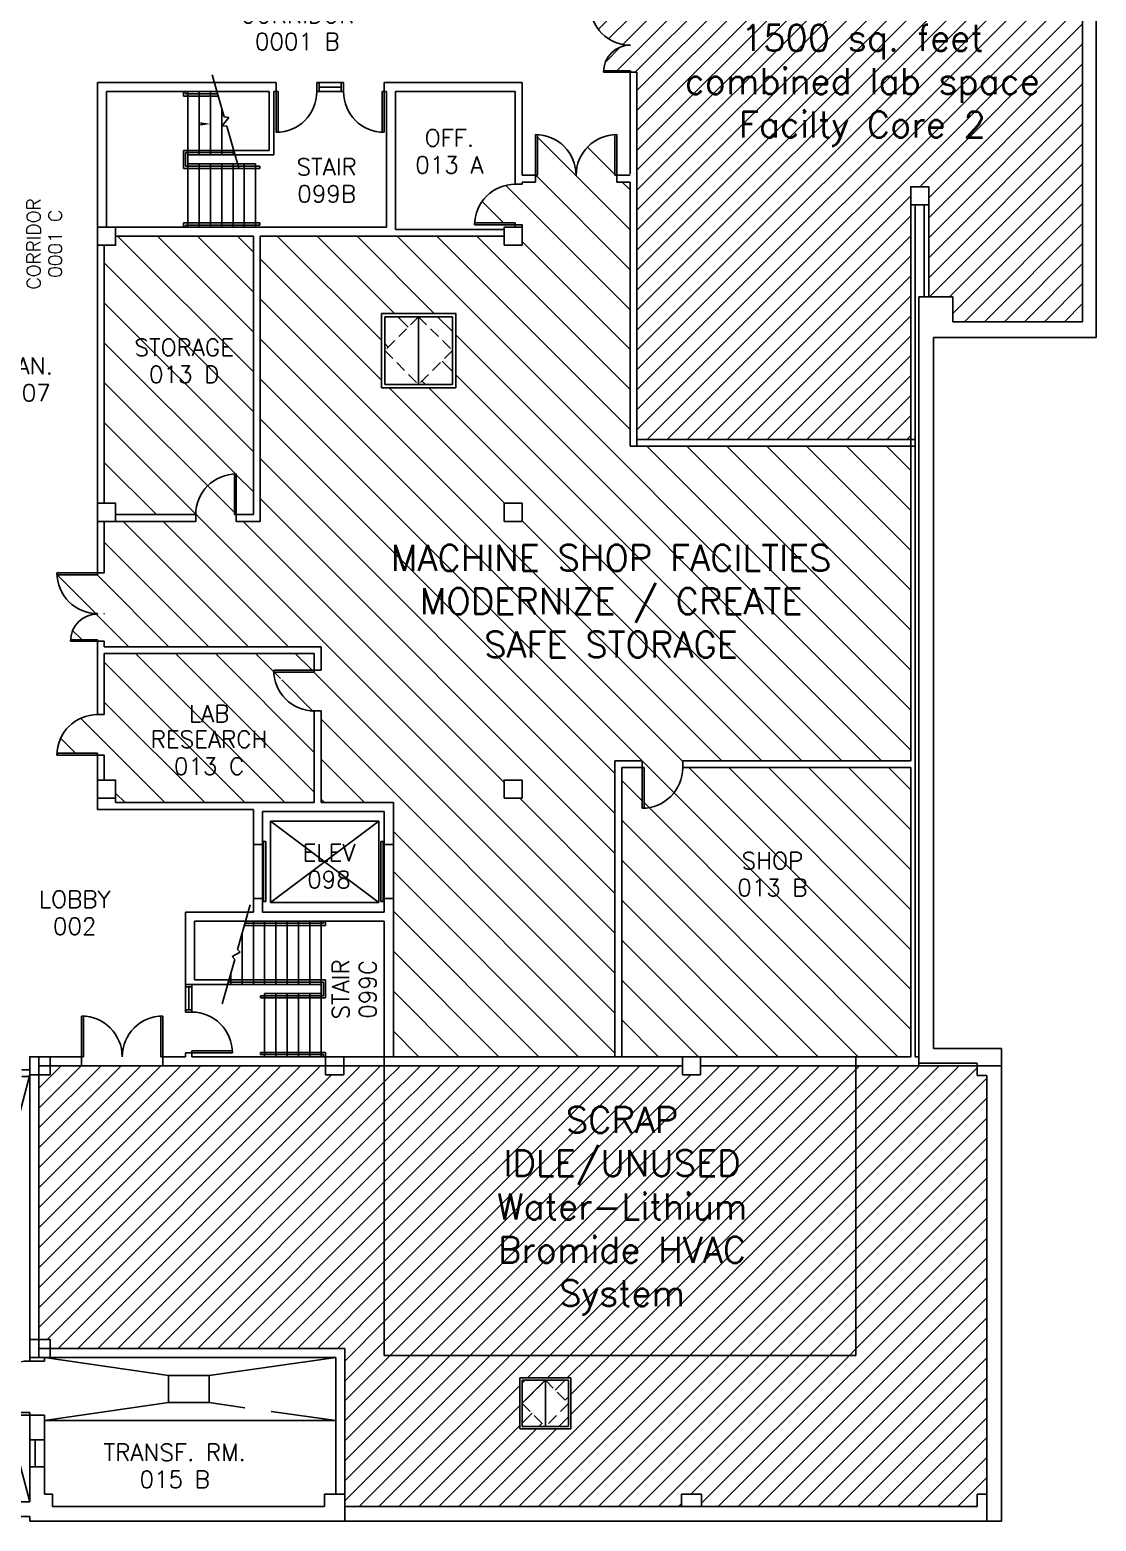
# Model space of a CAD drawing. Extents: x 485 to 2778, y -49 to 2619.
# Drawn here: x 1834 to 2778, y 97 to 1418 of the extents above; entities that cross this region are included whole.
import ezdxf
from ezdxf.enums import TextEntityAlignment as Align

# ---------------------------------------------------------------- set-up
doc = ezdxf.new("R2010")
doc.units = 0
doc.header["$LTSCALE"] = 40
doc.header["$MEASUREMENT"] = 0
doc.linetypes.add('HIDDEN', pattern=[0.375, 0.25, -0.125])
doc.layers.get('0').update_dxf_attribs({"linetype": 'CONTINUOUS'})
for name, color, linetype in [('A-AREA-IDEN', 7, 'CONTINUOUS'), ('A-DOOR', 7, 'CONTINUOUS'), ('A-FLOR-ELTR', 4, 'CONTINUOUS'), ('A-FLOR-STRS', 7, 'CONTINUOUS'), ('A-STRS-RAIL', 7, 'CONTINUOUS'), ('A-WALL', 7, 'CONTINUOUS'), ('S-COLS', 3, 'CONTINUOUS')]:
    doc.layers.add(name, color=color, linetype=linetype)
doc.styles.add('SIMPLEX', font='simplex', dxfattribs={"height": 23})
pattern_1 = [(45, (0, 0), (-8.838834764831843, 8.838834764831844), [])]

# ---------------------------------------------------------------- blocks, each defined once
blk = doc.blocks.new('AD05A', base_point=(203.0349238171896, 424.4921389344673))
for p, q in [((203.0349238171896, 424.4921389344673), (203.0835347921896, 424.4921389344673)), ((203.0349238171896, 424.4921389344673), (203.0349238171896, 423.4921417344673)), ((203.0835347921896, 423.4933239500982), (203.0835347921896, 424.4921389344673))]:
    blk.add_line(p, q)
blk.add_arc((203.0349238171896, 424.4921389344673), 0.9999971999999999, 270, 0)
blk = doc.blocks.new('AD081', base_point=(976.414814702945, 314.2046943881807))
for p, q in [((976.3530995306317, 314.8488170322665), (976.3135114551496, 314.2046943881807)), ((976.3530995306317, 314.8488170322665), (976.4765298752584, 313.5605717440949)), ((975.414814702945, 314.2046943881807), (976.3135114551496, 314.2046943881807)), ((976.4765298752584, 313.5605717440949), (976.5161179507402, 314.2046943881807)), ((976.5161179507402, 314.2046943881807), (977.414814702945, 314.2046943881807))]:
    blk.add_line(p, q)
blk = doc.blocks.new('Q')
at = {"layer": 'A-STRS-RAIL', "style": 'SIMPLEX'}
for tag, p in [('ROOM', (2.012564481194659, 4.024723111430603)), ('NUMBER', (2.012564481194659, -15.09271166786471))]:
    blk.add_attdef(tag, text='', height=12, dxfattribs=at).set_placement(p, align=Align.CENTER)
blk = doc.blocks.new('AD03A', base_point=(6.13328927268084, 5.023556140141098))
for p, q in [((6.133289272680827, 6.02355334014112), (6.133289272680827, 5.023556140141068)), ((6.181900247680801, 5.023556140141068), (6.181900247680801, 6.022371124542701)), ((6.133289272680827, 5.023556140141068), (6.181900247680801, 5.023556140141068))]:
    blk.add_line(p, q)
blk.add_arc((6.133289272680827, 5.023556140141068), 0.9999971999999999, 0, 90)
blk = doc.blocks.new('AD04A', base_point=(489.6641676451069, 570.3103625898807))
for p, q in [((488.6641704451069, 571.3103597898807), (488.6641704451069, 570.3103625898807)), ((488.7127814201069, 570.3103625898807), (488.7127814201069, 571.3091775743114)), ((490.615553870107, 570.3103625898807), (490.615553870107, 571.3091775742498)), ((490.664164845107, 571.3103597898807), (490.664164845107, 570.3103625898807)), ((488.6641704451069, 570.3103625898807), (488.7127814201069, 570.3103625898807)), ((490.664164845107, 570.3103625898807), (490.615553870107, 570.3103625898807))]:
    blk.add_line(p, q)
for centre, start, end in [((488.6641704451069, 570.3103625898807), 0, 90), ((490.664164845107, 570.3103625898807), 90, 180)]:
    blk.add_arc(centre, 0.9999971999999999, start, end)

msp = doc.modelspace()

# ---------------------------------------------------------------- hatches: boundary and pattern name
at = {"layer": 'A-AREA-IDEN'}
h = msp.add_hatch(dxfattribs=at)
h.set_pattern_fill('ANSI31', color=5, scale=100, style=0)
h.set_pattern_definition(pattern_1)
edge = h.paths.add_edge_path()
edge.add_line((2371.641228712688, 1440.088439045451), (2365.975096136239, 1440.088439045451))
edge.add_line((2365.975096136239, 1440.088439045451), (2365.975096136239, 1438.237821113583))
edge.add_line((2365.975096136239, 1438.237821113583), (2330.128301668714, 1438.237821113583))
edge.add_ellipse((2365.975096136239, 1439.987816213582), major_axis=(25.45577284635283, 25.45577284635283), ratio=0.9999999999999523, start_angle=134.9999999999986, end_angle=225.0000000000014, ccw=False)
edge.add_ellipse((2365.97509613624, 1380.250790794225), major_axis=(-16.97051523090158, 16.97051523090159), ratio=0.9999999999999845, start_angle=-45.00000000000045, end_angle=-38.42608982018849)
edge.add_ellipse((2365.97509613624, 1380.250790794225), major_axis=(-16.97051523090158, 16.97051523090159), ratio=0.9999999999999845, start_angle=-38.42608982018849, end_angle=45.00000000000043)
edge.add_line((2342.146247290039, 1381.417454194225), (2365.97509613624, 1381.417454194225))
edge.add_line((2365.97509613624, 1381.417454194225), (2365.97509613624, 1380.088439045451))
edge.add_line((2365.97509613624, 1380.088439045451), (2371.64122871269, 1380.088439045451))
edge.add_line((2371.64122871269, 1380.088439045451), (2371.64122871269, 1054.965737907649))
edge.add_line((2371.64122871269, 1054.965737907649), (2614.14122871269, 1054.965737907649))
edge.add_line((2614.14122871269, 1054.965737907649), (2614.14122871269, 1278.715737907649))
edge.add_line((2614.14122871269, 1278.715737907649), (2630.14122871269, 1278.715737907649))
edge.add_line((2630.14122871269, 1278.715737907649), (2630.14122871269, 1262.715737907649))
edge.add_line((2630.14122871269, 1262.715737907649), (2630.141228712691, 1181.21573790765))
edge.add_line((2630.141228712691, 1181.21573790765), (2651.39122871269, 1181.21573790765))
edge.add_line((2651.39122871269, 1181.21573790765), (2651.39122871269, 1159.21573790765))
edge.add_line((2651.39122871269, 1159.21573790765), (2766.39122871269, 1159.21573790765))
edge.add_line((2766.39122871269, 1159.21573790765), (2766.39122871269, 1556.715737907649))
edge.add_line((2766.39122871269, 1556.715737907649), (2651.39122871269, 1556.715737907649))
edge.add_line((2651.39122871269, 1556.715737907649), (2651.39122871269, 1534.715737907649))
edge.add_line((2651.39122871269, 1534.715737907649), (2614.14122871269, 1534.715737907649))
edge.add_line((2614.14122871269, 1534.715737907649), (2614.14122871269, 1727.465737907649))
edge.add_line((2614.14122871269, 1727.465737907649), (2477.848644850979, 1727.465737907649))
edge.add_ellipse((2441.848745650979, 1727.46573790765), major_axis=(25.45577284635241, 25.45577284635241), ratio=0.9999999999999853, start_angle=225.0000000000004, end_angle=314.9999999999996, ccw=False)
edge.add_line((2441.848745650979, 1691.46583870765), (2441.848745650979, 1727.465737907649))
edge.add_line((2441.848745650979, 1727.465737907649), (2371.64122871269, 1727.465737907649))
edge.add_line((2371.64122871269, 1727.465737907649), (2371.641228712688, 1440.088439045451))
h.paths.add_polyline_path([(2614.14122871269, 1452.715737907649), (2630.14122871269, 1452.715737907649), (2630.14122871269, 1436.715737907649), (2614.14122871269, 1436.715737907649)], flags=16)
h.paths.add_polyline_path([(2390.788831831747, 1427.775476292341), (2751.6697842127, 1427.775476292341), (2751.6697842127, 1308.942142959008), (2390.788831831747, 1308.942142959008)], flags=24)
h = msp.add_hatch(dxfattribs=at)
h.set_pattern_fill('ANSI31', color=256, scale=200, angle=90, style=0)
h.set_pattern_definition([(135, (0, 0), (-17.67766952966369, -17.67766952966369), [])])
edge = h.paths.add_edge_path(flags=17)
edge.add_line((2031.89122871269, 1234.965737907649), (1909.89122871269, 1234.965737907649))
edge.add_line((1909.89122871269, 1234.965737907649), (1909.89122871269, 1226.965737907649))
edge.add_line((1909.89122871269, 1226.965737907649), (1899.89122871269, 1226.965737907649))
edge.add_line((1899.89122871269, 1226.965737907649), (1899.89122871269, 998.4657379076493))
edge.add_line((1899.89122871269, 998.4657379076493), (1909.89122871269, 998.4657379076493))
edge.add_line((1909.89122871269, 998.4657379076493), (1909.89122871269, 988.4657379076492))
edge.add_line((1909.89122871269, 988.4657379076492), (1980.788234841384, 988.4657379076494))
edge.add_ellipse((2016.788134041383, 988.4657379076489), major_axis=(-25.45577284635283, 25.45577284635283), ratio=0.9999999999999523, start_angle=-45.00000000000142, end_angle=45.00000000000142, ccw=False)
edge.add_line((2015.038138941384, 1024.470918282921), (2015.038138941385, 1024.400156910895))
edge.add_line((2016.788134041384, 1024.465637107649), (2016.788134041383, 988.4657379076494))
edge.add_line((2016.788134041383, 988.4657379076494), (2031.89122871269, 988.4657379076496))
edge.add_line((2031.89122871269, 988.4657379076496), (2031.89122871269, 1234.965737907649))
edge = h.paths.add_edge_path()
edge.add_line((2365.64122871269, 1282.965737907649), (2353.76622871269, 1282.965737907649))
edge.add_line((2353.76622871269, 1282.965737907649), (2353.76622871269, 1288.965737907649))
edge.add_line((2353.76622871269, 1288.965737907649), (2352.016132812696, 1288.965737907649))
edge.add_line((2352.016132812696, 1288.965737907649), (2352.016132812696, 1324.900156910896))
edge.add_ellipse((2353.766127912695, 1288.965737907649), major_axis=(25.45577284635373, 25.45577284635372), ratio=0.9999999999999827, start_angle=45.0000000000005, end_angle=134.9999999999995)
edge.add_ellipse((2281.766329512691, 1288.965737907649), major_axis=(-25.45577284635555, 25.45577284635555), ratio=0.9999999999998396, start_angle=225.0000000000046, end_angle=312.2136904000515)
edge.add_line((2283.516324612691, 1324.923077347049), (2283.51632461269, 1288.965737907649))
edge.add_line((2283.51632461269, 1288.965737907649), (2281.76622871269, 1288.965737907649))
edge.add_line((2281.76622871269, 1288.965737907649), (2281.76622871269, 1282.965737907649))
edge.add_line((2281.76622871269, 1282.965737907649), (2269.89122871269, 1282.965737907649))
edge.add_line((2269.89122871269, 1282.965737907649), (2269.89122871269, 1280.948045593317))
edge.add_line((2269.89122871269, 1280.948045593317), (2263.893922649417, 1280.948045593317))
edge.add_ellipse((2263.891228712691, 1244.948045593316), major_axis=(25.45577284635241, 25.4557728463524), ratio=0.9999999999999856, start_angle=45.0000000000004, end_angle=134.9999999999996, ccw=False)
edge.add_line((2227.956809709445, 1246.698040693316), (2263.891228712691, 1246.698040693316))
edge.add_line((2263.891228712691, 1246.698040693316), (2263.89122871269, 1244.948045593317))
edge.add_line((2263.89122871269, 1244.948045593317), (2269.89122871269, 1244.948045593317))
edge.add_line((2269.89122871269, 1244.948045593317), (2269.89122871269, 1240.965737907649))
edge.add_line((2269.89122871269, 1240.965737907649), (2269.89122871269, 1226.965737907649))
edge.add_line((2269.89122871269, 1226.965737907649), (2253.89122871269, 1226.965737907649))
edge.add_line((2253.89122871269, 1226.965737907649), (2253.89122871269, 1234.965737907649))
edge.add_line((2253.89122871269, 1234.965737907649), (2037.89122871269, 1234.965737907649))
edge.add_line((2037.89122871269, 1234.965737907649), (2037.89122871269, 982.4657379076494))
edge.add_line((2037.89122871269, 982.4657379076494), (2016.788134041385, 982.4657379076496))
edge.add_line((2016.788134041385, 982.4657379076496), (2016.788134041384, 988.4657379076489))
edge.add_line((2016.788134041384, 988.4657379076489), (2015.038138941384, 988.4657379076488))
edge.add_line((2015.038138941384, 988.4657379076488), (2015.038138941384, 1024.400156910894))
edge.add_ellipse((2016.788134041383, 988.4657379076489), major_axis=(-25.45577284635283, 25.45577284635283), ratio=0.9999999999999523, start_angle=-45.00000000000142, end_angle=45.00000000000142, ccw=False)
edge.add_line((1980.788134041384, 988.4630439709637), (1980.788134041385, 982.4657379076493))
edge.add_line((1980.788134041385, 982.4657379076493), (1909.89122871269, 982.4657379076493))
edge.add_line((1909.89122871269, 982.4657379076493), (1899.89122871269, 982.4657379076493))
edge.add_line((1899.89122871269, 982.4657379076493), (1899.89122871269, 936.7897735798666))
edge.add_line((1899.89122871269, 936.7897735798666), (1893.89122871269, 936.7897735798667))
edge.add_line((1893.89122871269, 936.7897735798667), (1893.891228712689, 935.0397784798669))
edge.add_line((1893.891228712689, 935.0397784798669), (1857.956809709444, 935.0397784798671))
edge.add_ellipse((1893.89122871269, 936.789773579866), major_axis=(25.45577284635283, 25.45577284635283), ratio=0.9999999999999523, start_angle=134.9999999999986, end_angle=225.0000000000014)
edge.add_line((1893.891228712691, 900.789874379866), (1893.89122871269, 900.4355629293175))
edge.add_ellipse((1893.891228712691, 876.4356301293176), major_axis=(-16.97051523090142, 16.97051523090142), ratio=0.9999999999999997, start_angle=-45.00000000000001, end_angle=45)
edge.add_line((1869.956814323885, 877.6022935293169), (1893.89122871269, 877.602293529317))
edge.add_line((1893.89122871269, 877.602293529317), (1893.89122871269, 876.4356301293179))
edge.add_line((1893.89122871269, 876.4356301293179), (1899.89122871269, 876.4356301293179))
edge.add_line((1899.89122871269, 876.4356301293179), (1899.89122871269, 871.4657379076494))
edge.add_line((1899.89122871269, 871.4657379076494), (2091.89122871269, 871.4657379076497))
edge.add_line((2091.89122871269, 871.4657379076497), (2091.89122871269, 850.6846129748592))
edge.add_line((2091.89122871269, 850.6846129748592), (2085.89122871269, 850.6846129748592))
edge.add_line((2085.89122871269, 850.6846129748592), (2085.89122871269, 848.9346178748593))
edge.add_line((2085.89122871269, 848.9346178748593), (2049.956809709444, 848.9346178748592))
edge.add_ellipse((2085.89122871269, 850.6846129748583), major_axis=(25.45577284635283, 25.45577284635283), ratio=0.9999999999999523, start_angle=134.9999999999986, end_angle=225.0000000000014, ccw=False)
edge.add_line((2085.893922649379, 814.6846129748592), (2091.89122871269, 814.6846129748592))
edge.add_line((2091.89122871269, 814.6846129748592), (2091.891228712691, 733.4657379076494))
edge.add_line((2091.891228712691, 733.4657379076494), (2155.89122871269, 733.4657379076492))
edge.add_line((2155.89122871269, 733.4657379076492), (2155.891228712691, 508.4657379076493))
edge.add_line((2155.891228712691, 508.4657379076493), (2352.14122871269, 508.4657379076492))
edge.add_line((2352.14122871269, 508.4657379076492), (2352.14122871269, 770.4657379076493))
edge.add_line((2352.14122871269, 770.4657379076493), (2376.14122871269, 770.4657379076493))
edge.add_line((2376.14122871269, 770.4657379076493), (2376.14122871269, 764.4657379076506))
edge.add_line((2376.14122871269, 764.4657379076506), (2377.891223812689, 764.4657379076505))
edge.add_line((2377.891223812689, 764.4657379076505), (2377.891223812689, 728.5313189044051))
edge.add_ellipse((2376.14122871269, 764.4657379076506), major_axis=(25.45577284635241, 25.45577284635241), ratio=0.9999999999999853, start_angle=225.0000000000004, end_angle=314.9999999999996)
edge.add_line((2412.141228712691, 764.4684318443806), (2412.14122871269, 770.4657379076493))
edge.add_line((2412.14122871269, 770.4657379076493), (2614.14122871269, 770.4657379076494))
edge.add_line((2614.14122871269, 770.4657379076494), (2614.14122871269, 1048.965737907649))
edge.add_line((2614.14122871269, 1048.965737907649), (2365.64122871269, 1048.965737907649))
edge.add_line((2365.64122871269, 1048.965737907649), (2365.64122871269, 1282.965737907649))
h.paths.add_polyline_path([(2145.280338038828, 1100.660555633226), (2145.280338038827, 1166.642659025984), (2211.262441431587, 1166.642659025984), (2211.262441431587, 1100.660555633225)], flags=16)
h.paths.add_polyline_path([(2148.212875967395, 1103.593093561792), (2148.212875967395, 1163.710121097417), (2208.32990350302, 1163.710121097417), (2208.32990350302, 1103.593093561792)], flags=0)
h.paths.add_polyline_path([(2148.212875967395, 1133.651607329604), (2178.271389735208, 1163.710121097417), (2208.32990350302, 1133.651607329604), (2178.271389735208, 1103.593093561793)], flags=0)
h.paths.add_polyline_path([(2253.89122871269, 998.4657379076493), (2269.89122871269, 998.4657379076493), (2269.89122871269, 982.4657379076493), (2253.89122871269, 982.4657379076493)], flags=16)
h.paths.add_polyline_path([(2253.89122871269, 753.4657379076493), (2269.89122871269, 753.4657379076493), (2269.89122871269, 737.4657379076493), (2253.89122871269, 737.4657379076493)], flags=16)
edge = h.paths.add_edge_path(flags=16)
edge.add_ellipse((2085.89122871269, 850.6846129748583), major_axis=(25.45577284635283, 25.45577284635283), ratio=0.9999999999999523, start_angle=134.9999999999986, end_angle=225.0000000000014, ccw=False)
edge.add_line((2049.886048337417, 848.9346178748592), (2049.956809709444, 848.9346178748593))
edge.add_line((2049.891329512689, 850.6846129748583), (2085.89122871269, 850.6846129748583))
edge.add_line((2085.89122871269, 850.6846129748583), (2085.89122871269, 865.4657379076498))
edge.add_line((2085.89122871269, 865.4657379076498), (1899.891228712691, 865.4657379076493))
edge.add_line((1899.891228712691, 865.4657379076493), (1899.891228712691, 811.4657379076494))
edge.add_line((1899.891228712691, 811.4657379076494), (1893.893922649418, 811.4657379076493))
edge.add_ellipse((1893.891228712692, 775.4657379076489), major_axis=(25.45577284635221, 25.45577284635221), ratio=0.999999999999997, start_angle=45.00000000000051, end_angle=135.0000000000003, ccw=False)
edge.add_line((1857.956809709446, 777.2157330076478), (1893.891228712692, 777.2157330076479))
edge.add_line((1893.891228712692, 777.2157330076479), (1893.891228712692, 775.4657379076493))
edge.add_line((1893.891228712692, 775.4657379076493), (1899.891228712691, 775.4657379076494))
edge.add_line((1899.891228712691, 775.4657379076494), (1899.891228712691, 753.4657379076493))
edge.add_line((1899.891228712691, 753.4657379076493), (1909.89122871269, 753.4657379076493))
edge.add_line((1909.89122871269, 753.4657379076493), (1909.89122871269, 737.4657379076493))
edge.add_line((1909.89122871269, 737.4657379076493), (1909.89122871269, 733.4657379076493))
edge.add_line((1909.89122871269, 733.4657379076493), (2085.891228712691, 733.4657379076493))
edge.add_line((2085.891228712691, 733.4657379076493), (2085.89122871269, 814.6847137748582))
edge = h.paths.add_edge_path(flags=17)
edge.add_line((2614.14122871269, 764.4657379076493), (2412.14112791269, 764.4657379076494))
edge.add_ellipse((2376.14122871269, 764.4657379076506), major_axis=(25.45577284635241, 25.45577284635241), ratio=0.9999999999999853, start_angle=225.0000000000004, end_angle=314.9999999999996, ccw=False)
edge.add_line((2377.891223812689, 728.4605575323783), (2377.891223812689, 728.5313189044051))
edge.add_line((2376.14122871269, 728.4658387076504), (2376.14122871269, 764.4657379076494))
edge.add_line((2376.14122871269, 764.4657379076494), (2358.14122871269, 764.4657379076496))
edge.add_line((2358.14122871269, 764.4657379076496), (2358.14122871269, 508.4657379076493))
edge.add_line((2358.14122871269, 508.4657379076493), (2565.448029442725, 508.4657379076493))
edge.add_line((2565.448029442725, 508.4657379076493), (2614.14122871269, 508.4657379076494))
edge.add_line((2614.14122871269, 508.4657379076494), (2614.14122871269, 764.4657379076493))
h.paths.add_polyline_path([(1935.09317504022, 1101.395302704855), (2006.164603611648, 1101.395302704855), (2006.164603611648, 1123.895302704855), (1935.09317504022, 1123.895302704855)], flags=24)
h.paths.add_polyline_path([(1917.950317897363, 1125.292096178974), (2023.307460754505, 1125.292096178974), (2023.307460754505, 1147.792096178974), (1917.950317897363, 1147.792096178974)], flags=24)
h.paths.add_polyline_path([(2120.579412681129, 969.5384766843372), (2576.746079347796, 969.5384766843372), (2576.746079347796, 853.9908576367181), (2120.579412681129, 853.9908576367181)], flags=24)
h.paths.add_polyline_path([(1956.785530170128, 754.3911204156727), (2028.571244455843, 754.3911204156727), (2028.571244455843, 776.8911204156727), (1956.785530170128, 776.8911204156727)], flags=8)
h.paths.add_polyline_path([(1932.856958741557, 778.2879138897919), (2052.499815884414, 778.2879138897919), (2052.499815884414, 800.7879138897919), (1932.856958741557, 800.7879138897919)], flags=8)
h.paths.add_polyline_path([(1969.999815884414, 801.0713457837999), (2015.356958741557, 801.0713457837999), (2015.356958741557, 823.5713457837999), (1969.999815884414, 823.5713457837999)], flags=8)
h.paths.add_polyline_path([(2456.111837815084, 646.9000333493126), (2527.183266386512, 646.9000333493126), (2527.183266386512, 669.4000333493126), (2456.111837815084, 669.4000333493126)], flags=24)
h.paths.add_polyline_path([(2460.040409243655, 670.7968268234317), (2523.254694957941, 670.7968268234317), (2523.254694957941, 693.2968268234317), (2460.040409243655, 693.2968268234317)], flags=24)
h = msp.add_hatch(dxfattribs=at)
h.set_pattern_fill('ANSI31', color=1, scale=100, style=0)
h.set_pattern_definition(pattern_1)
h.paths.add_polyline_path([(1851.89122871269, 500.4657379076493), (1851.89122871269, 492.4657379076493), (1841.89122871269, 492.4657379076493), (1841.89122871269, 258.2157379076493), (1851.89122871269, 258.2157379076493), (1851.89122871269, 250.2157379076493), (2112.830983336386, 250.2157379076491), (2112.830983336384, 110.2157379076491), (2410.951474088995, 110.215737907649), (2410.951474088995, 121.2157379076493), (2428.951474088995, 121.2157379076493), (2428.951474088995, 110.215737907649), (2672.951474088995, 110.2157379076489), (2672.951474088995, 121.2157379076493), (2681.39122871269, 121.2157379076493), (2681.39122871269, 491.7157379076498), (2672.951474088995, 491.7157379076499), (2672.951474088995, 500.4657379076494), (2565.448029442725, 500.4657379076494), (2565.448029442724, 243.9838223102624), (2147.891228712691, 243.9838223102625), (2147.891228712691, 500.4657379076493), (2111.89122871269, 500.4657379076493), (2111.89122871269, 492.4657379076493), (2095.89122871269, 492.4657379076493), (2095.89122871269, 500.4657379076493)])
h.paths.add_polyline_path([(2268, 224), (2313, 224), (2313, 179), (2268, 179)], flags=16)
h.paths.add_polyline_path([(2270, 222), (2311, 222), (2311, 181), (2270, 181)], flags=0)
h.paths.add_polyline_path([(2270, 201.5), (2290.5, 221.9999999999999), (2311, 201.5), (2290.5, 180.9999999999999)], flags=0)
h = msp.add_hatch(dxfattribs=at)
h.set_pattern_fill('ANSI31', color=1, scale=100, style=0)
h.set_pattern_definition(pattern_1)
h.paths.add_polyline_path([(2147.891228712691, 243.9838223102624), (2565.448029442725, 243.9838223102624), (2565.448029442725, 500.4657379076494), (2427.89122871269, 500.4657379076492), (2427.89122871269, 492.4657379076493), (2411.89122871269, 492.4657379076493), (2411.89122871269, 500.4657379076493), (2147.891228712691, 500.4657379076493)])
h.paths.add_polyline_path([(2228.9097960907, 471.9513620510725), (2487.93360561451, 471.9513620510725), (2487.93360561451, 272.0704096701201), (2228.9097960907, 272.0704096701201)], flags=24)

# ---------------------------------------------------------------- linework, layer by layer
msp.add_lwpolyline([(2147.891228712691, 508.4657379076493), (2565.448029442725, 508.4657379076493), (2565.448029442725, 243.9838223102624), (2147.891228712691, 243.9838223102624)], close=True, dxfattribs=at)
at = {"layer": 'A-DOOR', "color": 7}
for p, q in [((2088.086431056583, 1370.965737907649), (2111.737410730635, 1370.965737907649)), ((2088.086431056583, 1362.965737907649), (2111.737410730635, 1362.965737907649))]:
    msp.add_line(p, q, dxfattribs=at)
at = {"layer": 'A-DOOR'}
for p, q in [((2088.086431056583, 1362.965737907649), (2088.086431056583, 1370.965737907649)), ((2090.086431056583, 1362.965737907649), (2090.086431056583, 1370.965737907649)), ((2109.737410730635, 1366.965737907649), (2090.086431056583, 1366.965737907649)), ((2109.737410730635, 1362.965737907649), (2109.737410730635, 1370.965737907649)), ((2111.737410730635, 1362.965737907649), (2111.737410730635, 1370.965737907649)), ((2145.280338038828, 1100.660555633225), (2145.280338038828, 1166.642659025984)), ((2145.280338038828, 1166.642659025984), (2211.262441431587, 1166.642659025984)), ((2148.212875967395, 1103.593093561792), (2148.212875967395, 1163.710121097417)), ((2148.212875967395, 1163.710121097417), (2208.32990350302, 1163.710121097417)), ((2178.271389735208, 1103.593093561792), (2178.271389735208, 1163.710121097417)), ((2208.32990350302, 1163.710121097417), (2208.32990350302, 1103.593093561792)), ((2211.262441431587, 1166.642659025984), (2211.262441431587, 1100.660555633225)), ((2211.262441431587, 1100.660555633225), (2145.280338038828, 1100.660555633225)), ((2208.32990350302, 1103.593093561792), (2148.212875967395, 1103.593093561792)), ((2041, 646), (2041, 699)), ((2041, 699), (2043, 699)), ((2043, 699), (2043, 646)), ((2144.782457425381, 699), (2144.782457425381, 646)), ((2146.782457425381, 699), (2144.782457425381, 699)), ((2146.782457425381, 646), (2146.782457425381, 699)), ((2043, 646), (2041, 646)), ((2144.782457425381, 646), (2146.782457425381, 646)), ((1971.891228712691, 572.4657379076493), (1971.891228712691, 547.9616714277471)), ((1971.891228712691, 570.4657379076492), (1977.299395715071, 570.4657379076492)), ((1974.595312213881, 549.961671427747), (1974.595312213881, 570.4657379076492)), ((1977.299395715071, 572.4657379076492), (1977.299395715071, 547.961671427747)), ((1977.299395715071, 549.961671427747), (1971.89122871269, 549.961671427747)), ((1977.299395715071, 547.961671427747), (1971.89122871269, 547.961671427747)), ((2268, 179), (2268, 224)), ((2268, 224), (2313, 224)), ((2270, 181), (2270, 222)), ((2270, 222), (2311, 222)), ((2290.5, 181), (2290.5, 222)), ((2311, 222), (2311, 181)), ((2313, 224), (2313, 179)), ((2313, 179), (2268, 179)), ((2311, 181), (2270, 181))]:
    msp.add_line(p, q, dxfattribs=at)
at = {"layer": 'A-DOOR', "linetype": 'HIDDEN'}
for p, q in [((2178.271389735208, 1163.710121097417), (2148.212875967395, 1133.651607329604)), ((2178.271389735208, 1163.710121097417), (2208.32990350302, 1133.651607329604)), ((2148.212875967395, 1133.651607329604), (2178.271389735208, 1103.593093561792)), ((2208.32990350302, 1133.651607329604), (2178.271389735208, 1103.593093561792)), ((2290.5, 222), (2270, 201.5)), ((2290.5, 222), (2311, 201.5)), ((2270, 201.5), (2290.5, 181)), ((2311, 201.5), (2290.5, 181))]:
    msp.add_line(p, q, dxfattribs=at)
at = {"layer": 'A-FLOR-ELTR'}
for p, q in [((2047, 645), (2047, 717)), ((2143, 645), (2047, 717)), ((2143, 717), (2047, 645)), ((2047, 717), (2143, 717)), ((2143, 717), (2143, 645)), ((2143, 645), (2047, 645))]:
    msp.add_line(p, q, dxfattribs=at)
at = {"layer": 'A-FLOR-STRS'}
for p, q in [((1973.89122871269, 1362.965737907649), (1973.89122871269, 1242.965737907649)), ((1983.89122871269, 1362.965737907649), (1983.89122871269, 1306.965737907648)), ((1993.89122871269, 1362.965737907649), (1993.89122871269, 1306.965737907648)), ((2003.89122871269, 1347.918441089776), (2003.89122871269, 1306.965737907648)), ((2015.654532465706, 1306.965737907649), (1973.89122871269, 1306.965737907649)), ((1983.89122871269, 1298.965737907649), (1983.89122871269, 1242.965737907649)), ((1993.89122871269, 1298.965737907649), (1993.89122871269, 1242.965737907649)), ((2003.89122871269, 1298.965737907649), (2003.89122871269, 1242.965737907649)), ((2013.89122871269, 1298.965737907649), (2013.89122871269, 1242.965737907649)), ((2023.89122871269, 1298.965737907649), (2023.89122871269, 1242.965737907649)), ((2033.89122871269, 1298.965737907649), (2033.89122871269, 1242.965737907649)), ((2031.891228712691, 628.4657379076492), (2031.891228712691, 572.465737907649)), ((2041.891228712691, 628.4657379076492), (2041.891228712691, 572.465737907649)), ((2051.891228712691, 628.4657379076492), (2051.891228712691, 572.465737907649)), ((2061.891228712691, 628.4657379076492), (2061.891228712691, 572.465737907649)), ((2071.891228712691, 628.4657379076492), (2071.891228712691, 572.465737907649)), ((2081.891228712691, 628.4657379076492), (2081.891228712691, 572.465737907649)), ((2091.891228712691, 628.4657379076492), (2091.891228712691, 508.4657379076493)), ((2093.891228712691, 628.4657379076492), (2093.891228712691, 626.5964915980297)), ((2095.891228712691, 628.4657379076492), (2095.891228712691, 624.5964915980296)), ((2021.891228712691, 617.2447239882789), (2021.891228712691, 572.465737907649)), ((2011.891228712691, 582.4307771226917), (2011.891228712691, 572.465737907649)), ((2009.028858854566, 576.4657379076491), (2095.891228712691, 576.465737907649)), ((2009.028858854566, 574.4657379076491), (2093.891228712691, 574.465737907649)), ((2009.028858854566, 572.4657379076491), (2091.891228712691, 572.4657379076491)), ((2093.891228712691, 574.465737907649), (2093.891228712691, 562.4657379076494)), ((2095.891228712691, 576.465737907649), (2095.891228712691, 560.4657379076493)), ((2038.253799670391, 562.4657379076494), (2038.253799670391, 560.4657379076493)), ((2041.891228712691, 564.4657379076494), (2041.891228712691, 508.4657379076493)), ((2051.891228712691, 564.4657379076494), (2051.891228712691, 508.4657379076493)), ((2061.891228712691, 564.4657379076494), (2061.891228712691, 508.4657379076493)), ((2071.891228712691, 564.4657379076494), (2071.891228712691, 508.4657379076493)), ((2081.891228712691, 564.4657379076494), (2081.891228712691, 508.4657379076493)), ((2038.253799670391, 512.3349842172688), (2095.891228712691, 512.3349842172687)), ((2038.253799670391, 512.3349842172687), (2038.253799670391, 510.3349842172688)), ((2038.253799670391, 510.3349842172688), (2093.891228712691, 510.3349842172687)), ((2093.891228712691, 510.3349842172687), (2093.891228712691, 508.4657379076493)), ((2095.891228712691, 512.3349842172687), (2095.891228712691, 508.4657379076493))]:
    msp.add_line(p, q, dxfattribs=at)
at = {"layer": 'A-FLOR-STRS', "color": 7}
for p, q in [((2033.89122871269, 1298.965737907649), (1973.89122871269, 1298.965737907649)), ((2024.002959289559, 624.5964915980296), (2095.891228712691, 624.5964915980297)), ((2024.577441696774, 626.5964915980296), (2093.891228712691, 626.5964915980297)), ((2038.253799670391, 562.4657379076494), (2093.891228712691, 562.4657379076494)), ((2038.253799670391, 560.4657379076493), (2095.891228712691, 560.4657379076494)), ((2041.891228712691, 564.4657379076494), (2091.891228712691, 564.4657379076494))]:
    msp.add_line(p, q, dxfattribs=at)
at = {"layer": 'A-FLOR-STRS'}
msp.add_solid([(1984.831898919612, 1335.90526321223), (1984.831898919612, 1332.90526321223), (1993.831898919612, 1334.40526321223)], dxfattribs=at)
at = {"layer": 'A-STRS-RAIL'}
for p, q in [((1969.89122871269, 1362.965737907649), (1969.89122871269, 1359.096491598029)), ((1971.89122871269, 1362.965737907649), (1971.89122871269, 1361.096491598029)), ((2000.105949623498, 1361.096491598029), (1971.89122871269, 1361.096491598029)), ((2000.680432030713, 1359.096491598029), (1969.89122871269, 1359.096491598029)), ((2014.505567651276, 1310.965737907649), (1969.89122871269, 1310.965737907648)), ((1969.89122871269, 1310.965737907648), (1969.89122871269, 1294.965737907649)), ((2015.080050058491, 1308.965737907649), (1971.89122871269, 1308.965737907648)), ((1971.89122871269, 1308.965737907648), (1971.89122871269, 1296.965737907649)), ((2013.89122871269, 1313.104494224189), (2013.89122871269, 1306.965737907648)), ((2037.52865775499, 1294.965737907649), (1969.89122871269, 1294.965737907649)), ((2037.52865775499, 1296.965737907649), (1971.89122871269, 1296.965737907649)), ((2037.52865775499, 1296.965737907649), (2037.52865775499, 1294.965737907649)), ((2037.52865775499, 1246.834984217268), (1969.89122871269, 1246.834984217268)), ((1969.89122871269, 1246.834984217268), (1969.89122871269, 1242.965737907649)), ((2037.52865775499, 1244.834984217268), (1971.89122871269, 1244.834984217268)), ((1971.89122871269, 1244.834984217268), (1971.89122871269, 1242.965737907649)), ((2037.52865775499, 1246.834984217268), (2037.52865775499, 1244.834984217268))]:
    msp.add_line(p, q, dxfattribs=at)
at = {"layer": 'A-WALL'}
for p, q in [((2778.39122871269, 1145.215737907649), (2778.39122871269, 1570.71573790765)), ((2766.39122871269, 1159.21573790765), (2766.39122871269, 1556.715737907649)), ((2365.64122871269, 1290.111216545576), (2365.64122871269, 1380.088439045451)), ((2365.64122871269, 1380.088439045451), (2371.64122871269, 1380.088439045451)), ((2371.64122871269, 1048.965737907649), (2371.64122871269, 1380.088439045451)), ((1893.89122871269, 1370.965737907649), (2052.086431056583, 1370.965737907649)), ((1893.89122871269, 1370.965737907649), (1893.89122871269, 936.7897735798667)), ((1901.89122871269, 1362.965737907649), (2045.89122871269, 1362.965737907649)), ((1901.89122871269, 1362.965737907649), (1901.89122871269, 1242.965737907649)), ((2045.89122871269, 1362.965737907649), (2045.89122871269, 1310.965737907648)), ((2049.89122871269, 1362.965737907649), (2049.89122871269, 1306.965737907649)), ((2049.891228712691, 1362.965737907649), (2052.086431056583, 1362.965737907649)), ((2052.086431056583, 1362.965737907649), (2052.086431056583, 1370.965737907649)), ((2147.737410730635, 1370.965737907649), (2269.89122871269, 1370.965737907649)), ((2147.737410730635, 1362.965737907649), (2147.737410730635, 1370.965737907649)), ((2147.737410730635, 1362.965737907649), (2149.89122871269, 1362.965737907649)), ((2149.89122871269, 1362.965737907649), (2149.89122871269, 1242.965737907649)), ((2157.89122871269, 1362.965737907649), (2263.89122871269, 1362.965737907649)), ((2157.89122871269, 1362.965737907649), (2157.89122871269, 1240.965737907649)), ((2263.89122871269, 1280.948045593317), (2263.89122871269, 1362.965737907649)), ((2269.89122871269, 1288.965737907649), (2269.89122871269, 1370.965737907649)), ((2014.505567651276, 1310.965737907649), (2045.89122871269, 1310.965737907648)), ((2015.654532465706, 1306.965737907649), (2049.89122871269, 1306.965737907648)), ((2263.89122871269, 1280.948045593317), (2269.89122871269, 1280.948045593317)), ((2269.89122871269, 1288.965737907649), (2281.76622871269, 1288.965737907649)), ((2269.89122871269, 1282.965737907649), (2281.76622871269, 1282.965737907649)), ((2269.89122871269, 1280.948045593317), (2269.89122871269, 1282.965737907649)), ((2281.76622871269, 1288.965737907649), (2281.76622871269, 1282.965737907649)), ((2353.76622871269, 1288.965737907649), (2365.64122871269, 1288.965737907649)), ((2353.76622871269, 1288.965737907649), (2353.76622871269, 1282.965737907649)), ((2353.76622871269, 1282.965737907649), (2365.64122871269, 1282.965737907649)), ((2365.64122871269, 1048.965737907649), (2365.64122871269, 1282.965737907649)), ((2371.64122871269, 1240.965737907649), (2371.64122871269, 1290.111216545576)), ((2614.14122871269, 1054.965737907649), (2614.14122871269, 1278.715737907649)), ((2614.14122871269, 770.4657379076494), (2614.14122871269, 1262.715737907649)), ((2618.14122871269, 508.4657379076493), (2618.14122871269, 1262.715737907649)), ((2626.14122871269, 1263.215737907649), (2626.14122871269, 1181.215737907649)), ((2630.14122871269, 1263.215737907649), (2630.14122871269, 1181.215737907649)), ((1893.89122871269, 1242.965737907649), (2149.89122871269, 1242.965737907649)), ((2263.89122871269, 1242.965737907649), (2263.89122871269, 1244.948045593317)), ((2263.89122871269, 1244.948045593317), (2269.89122871269, 1244.948045593317)), ((2269.89122871269, 1240.965737907649), (2269.89122871269, 1244.948045593317)), ((1909.89122871269, 1234.965737907649), (2031.89122871269, 1234.965737907649)), ((2031.89122871269, 1234.965737907649), (2031.89122871269, 988.4657379076496)), ((2037.89122871269, 1234.965737907649), (2037.89122871269, 982.4657379076496)), ((2037.89122871269, 1234.965737907649), (2253.89122871269, 1234.965737907649)), ((2157.89122871269, 1240.965737907649), (2253.89122871269, 1240.965737907649)), ((1899.89122871269, 1226.965737907649), (1899.89122871269, 998.4657379076493)), ((2621.39122871269, 1181.215737907649), (2651.39122871269, 1181.21573790765)), ((2621.39122871269, 1181.215737907649), (2621.39122871269, 500.4657379076493)), ((2651.39122871269, 1181.21573790765), (2651.39122871269, 1159.21573790765)), ((2651.39122871269, 1159.21573790765), (2766.39122871269, 1159.21573790765)), ((2634.39122871269, 1145.215737907649), (2778.39122871269, 1145.215737907649)), ((2634.39122871269, 1145.21573790765), (2634.39122871269, 515.71573790765)), ((2365.64122871269, 1048.965737907649), (2618.14122871269, 1048.965737907649)), ((2371.64122871269, 1054.965737907649), (2618.14122871269, 1054.965737907649)), ((1899.89122871269, 982.4657379076493), (1899.89122871269, 936.7897735798667)), ((1909.89122871269, 988.4657379076493), (1980.788134041384, 988.4657379076494)), ((1909.89122871269, 982.4657379076493), (1980.788134041385, 982.4657379076494)), ((1980.788134041384, 988.4657379076494), (1980.788134041385, 982.4657379076496)), ((2016.788134041384, 988.4657379076494), (2031.891228712691, 988.4657379076494)), ((2016.788134041384, 988.4657379076494), (2016.788134041385, 982.4657379076496)), ((2016.788134041385, 982.4657379076496), (2037.89122871269, 982.4657379076496)), ((1893.89122871269, 936.7897735798667), (1899.89122871269, 936.7897735798667)), ((1893.89122871269, 900.7897735798667), (1893.89122871269, 900.4356301293179)), ((1899.89122871269, 900.7897735798667), (1899.89122871269, 900.4356301293179)), ((1893.89122871269, 876.4356301293179), (1893.89122871269, 874.990448438227)), ((1893.89122871269, 876.4356301293179), (1899.89122871269, 876.4356301293179)), ((1893.89122871269, 874.9743210700608), (1893.891228712691, 811.4657379076493)), ((1899.89122871269, 876.4356301293179), (1899.89122871269, 871.4657379076493)), ((1899.89122871269, 871.4657379076493), (2091.89122871269, 871.4657379076497)), ((1899.891228712691, 865.4657379076493), (2085.89122871269, 865.4657379076497)), ((1899.89122871269, 865.4657379076493), (1899.891228712691, 811.4657379076493)), ((2085.89122871269, 865.4657379076498), (2085.89122871269, 850.6846129748592)), ((2091.89122871269, 871.4657379076497), (2091.89122871269, 850.6846129748592)), ((2085.89122871269, 850.6846129748592), (2091.891228712691, 850.6846129748592)), ((1893.89122871269, 811.4657379076493), (1899.891228712691, 811.4657379076493)), ((2085.89122871269, 814.6846129748592), (2085.891228712691, 733.4657379076493)), ((2085.89122871269, 814.6846129748592), (2091.891228712691, 814.6846129748592)), ((2091.89122871269, 814.6846129748592), (2091.891228712691, 733.4657379076493)), ((1893.891228712691, 775.4657379076493), (1899.891228712691, 775.4657379076493)), ((1893.891228712691, 775.4657379076493), (1893.891228712691, 727.4657379076493)), ((1899.891228712691, 775.4657379076493), (1899.891228712691, 753.4657379076493)), ((2352.14122871269, 508.4657379076494), (2352.14122871269, 770.4657379076494)), ((2352.14122871269, 770.4657379076493), (2376.14122871269, 770.4657379076493)), ((2376.14122871269, 764.4657379076494), (2376.14122871269, 770.4657379076497)), ((2412.14122871269, 770.4657379076493), (2614.14122871269, 770.4657379076493)), ((2412.14122871269, 764.4657379076494), (2412.14122871269, 770.4657379076497)), ((2358.14122871269, 508.4657379076494), (2358.14122871269, 764.4657379076494)), ((2358.14122871269, 764.4657379076494), (2376.14122871269, 764.4657379076494)), ((2412.14122871269, 764.4657379076494), (2614.14122871269, 764.4657379076493)), ((2614.14122871269, 508.4657379076493), (2614.14122871269, 764.4657379076493)), ((1893.891228712691, 727.4657379076493), (2031.89122871269, 727.4657379076493)), ((1909.89122871269, 737.4657379076493), (1909.89122871269, 733.4657379076493)), ((1909.89122871269, 733.4657379076493), (2085.891228712691, 733.4657379076494)), ((2031.891228712691, 727.4657379076493), (2031.89122871269, 636.4657379076492)), ((2091.891228712691, 733.4657379076494), (2155.89122871269, 733.4657379076493)), ((2155.89122871269, 733.4657379076493), (2155.891228712691, 508.4657379076493)), ((2039.89122871269, 725.4657379076492), (2039.891228712691, 636.4657379076492)), ((2039.89122871269, 725.4657379076492), (2147.89122871269, 725.4657379076492)), ((2147.89122871269, 725.4657379076492), (2147.891228712691, 636.4657379076493)), ((2031.891228712691, 696.4657379076493), (2039.89122871269, 696.4657379076493)), ((2147.89122871269, 696.4657379076492), (2155.89122871269, 696.4657379076492)), ((2031.89122871269, 648.4657379076492), (2039.891228712691, 648.4657379076492)), ((2147.891228712691, 648.4657379076492), (2155.89122871269, 648.4657379076492)), ((1971.89122871269, 636.4657379076492), (2031.89122871269, 636.4657379076492)), ((1971.89122871269, 636.4657379076492), (1971.891228712691, 572.4657379076492)), ((2039.891228712691, 636.4657379076492), (2147.89122871269, 636.4657379076492)), ((1979.89122871269, 628.4657379076492), (2147.89122871269, 628.4657379076492)), ((1979.89122871269, 628.4657379076492), (1979.891228712691, 576.4657379076492)), ((2147.891228712691, 628.4657379076492), (2147.891228712691, 508.4657379076493)), ((1971.891228712691, 572.4657379076492), (2009.028858854566, 572.4657379076492)), ((1979.89122871269, 576.4657379076492), (2010.177823668996, 576.4657379076492)), ((2634.39122871269, 515.7157379076493), (2694.39122871269, 515.7157379076493)), ((2694.39122871269, 515.7157379076498), (2694.39122871269, 97.21573790764933)), ((1833.89122871269, 508.4657379076493), (1879.706647134225, 508.4657379076493)), ((1841.89122871269, 508.4657379076493), (1841.89122871269, 242.2157379076493)), ((1879.706647134225, 508.4657379076493), (1879.706647134225, 500.4657379076493)), ((1951.706647134225, 508.4657379076493), (1971.891228712691, 508.4657379076493)), ((1951.706647134225, 508.4657379076493), (1951.706647134225, 500.4657379076493)), ((1971.891228712691, 511.9616714277469), (1971.891228712691, 508.4657379076488)), ((1977.299395715071, 511.961671427747), (1971.891228712691, 511.9616714277469)), ((1977.299395715071, 511.961671427747), (1977.299395715071, 508.4657379076488)), ((1977.299395715071, 508.4657379076493), (2147.891228712691, 508.4657379076493)), ((2155.891228712691, 508.4657379076493), (2352.14122871269, 508.4657379076494)), ((2358.14122871269, 508.4657379076494), (2614.14122871269, 508.4657379076494)), ((2618.14122871269, 508.4657379076494), (2621.39122871269, 508.4657379076494)), ((2621.39122871269, 502.7157379076498), (2672.951474088995, 502.7157379076494)), ((2672.951474088995, 491.7157379076499), (2672.951474088995, 502.71573790765)), ((1833.89122871269, 492.4657379076493), (1733.89122871269, 114.2157379076493)), ((1833.89122871269, 114.2157379076493), (1733.89122871269, 490.9657379076495)), ((1826.89122871269, 496.9657379076495), (1833.89122871269, 496.9657379076495)), ((1826.89122871269, 490.9657379076495), (1833.89122871269, 490.9657379076495)), ((1833.89122871269, 492.4657379076493), (1833.89122871269, 239.0116870234653)), ((1841.89122871269, 500.4657379076493), (2411.89122871269, 500.4657379076493)), ((1851.89122871269, 500.4657379076493), (1879.706647134225, 500.4657379076493)), ((1951.706647134225, 500.4657379076493), (2095.89122871269, 500.4657379076493)), ((2427.89122871269, 500.4657379076493), (2694.39122871269, 500.4657379076494)), ((2672.951474088995, 491.7157379076498), (2681.39122871269, 491.7157379076498)), ((2681.39122871269, 491.7157379076498), (2681.39122871269, 97.21573790764933)), ((1833.89122871269, 242.2157379076493), (2104.830983336385, 242.2157379076491)), ((1833.89122871269, 239.0116870234653), (1846.89122871269, 239.0116870234654)), ((1841.89122871269, 250.2157379076493), (2112.830983336386, 250.2157379076491)), ((1846.89122871269, 242.2157379076493), (1956.830983336386, 226.2157379076492)), ((1846.89122871269, 242.2157379076493), (1846.89122871269, 239.0116870234654)), ((2104.830983336386, 242.2157379076491), (1992.830983336386, 226.2157379076492)), ((2104.830983336386, 242.2157379076491), (2104.830983336386, 121.2157379076493)), ((2112.830983336386, 250.2157379076492), (2112.830983336385, 97.21573790764928)), ((1956.830983336385, 226.2157379076492), (1992.830983336386, 226.2157379076492)), ((1956.830983336386, 226.2157379076492), (1956.830983336386, 202.2157379076492)), ((1992.830983336386, 226.2157379076492), (1992.830983336386, 202.2157379076492)), ((1846.89122871269, 186.2157379076492), (1956.830983336386, 202.2157379076492)), ((1956.830983336385, 202.2157379076492), (1992.830983336386, 202.2157379076492)), ((2024.375749172874, 197.7093427881509), (1992.830983336386, 202.2157379076492)), ((1833.89122871269, 191.0116870234653), (1833.89122871269, 114.2157379076493)), ((1833.89122871269, 191.0116870234653), (1846.89122871269, 191.0116870234654)), ((1846.89122871269, 191.0116870234654), (1846.89122871269, 121.2157379076493)), ((1846.89122871269, 186.2157379076492), (2104.830983336385, 186.2157379076491)), ((2104.830983336386, 186.2157379076491), (2047.58132280225, 194.394260841097)), ((1833.89122871269, 169.2157379076493), (1846.89122871269, 169.2157379076493)), ((1838.692180919246, 145.2157379076493), (1838.692180919246, 169.2157379076493)), ((1833.89122871269, 145.2157379076493), (1846.89122871269, 145.2157379076493)), ((1846.89122871269, 121.2157379076493), (1853.89122871269, 121.2157379076493)), ((1853.89122871269, 121.2157379076493), (1853.89122871269, 110.2157379076493)), ((2094.951474088995, 121.2157379076492), (2094.951474088995, 110.2157379076491)), ((2094.951474088995, 121.2157379076493), (2112.830983336385, 121.2157379076493)), ((2410.951474088995, 121.2157379076493), (2428.830983336385, 121.2157379076493)), ((2410.951474088995, 121.2157379076492), (2410.951474088995, 110.2157379076491)), ((2428.951474088995, 121.2157379076492), (2428.951474088995, 110.2157379076491)), ((2672.951474088995, 121.2157379076493), (2681.39122871269, 121.2157379076493)), ((2672.951474088995, 121.2157379076492), (2672.951474088995, 110.2157379076491)), ((1733.89122871269, 114.2157379076493), (1833.89122871269, 114.2157379076493)), ((1853.89122871269, 110.2157379076493), (2094.951474088995, 110.2157379076491)), ((2112.830983336385, 110.2157379076491), (2428.951474088995, 110.215737907649)), ((2410.951474088995, 110.215737907649), (2672.951474088995, 110.2157379076489)), ((1720.89122871269, 101.2157379076493), (1833.89122871269, 101.2157379076493)), ((1833.89122871269, 101.2157379076488), (1833.89122871269, 97.21573790764927)), ((1833.89122871269, 97.21573790764927), (2694.39122871269, 97.21573790764933))]:
    msp.add_line(p, q, dxfattribs=at)
at = {"layer": 'S-COLS'}
for points in [[(2614.14122871269, 1262.715737907649), (2614.14122871269, 1278.715737907649), (2630.14122871269, 1278.715737907649), (2630.14122871269, 1262.715737907649), (2614.14122871269, 1262.715737907649)], [(1893.89122871269, 1226.965737907649), (1893.89122871269, 1242.965737907649), (1909.89122871269, 1242.965737907649), (1909.89122871269, 1226.965737907649), (1893.89122871269, 1226.965737907649)], [(2253.89122871269, 1226.965737907649), (2253.89122871269, 1242.965737907649), (2269.89122871269, 1242.965737907649), (2269.89122871269, 1226.965737907649), (2253.89122871269, 1226.965737907649)], [(1893.89122871269, 982.4657379076493), (1893.89122871269, 998.4657379076493), (1909.89122871269, 998.4657379076493), (1909.89122871269, 982.4657379076493), (1893.89122871269, 982.4657379076493)], [(2253.89122871269, 982.4657379076493), (2253.89122871269, 998.4657379076493), (2269.89122871269, 998.4657379076493), (2269.89122871269, 982.4657379076493), (2253.89122871269, 982.4657379076493)], [(1893.89122871269, 737.4657379076493), (1893.89122871269, 753.4657379076493), (1909.89122871269, 753.4657379076493), (1909.89122871269, 737.4657379076493), (1893.89122871269, 737.4657379076493)], [(2253.89122871269, 737.4657379076493), (2253.89122871269, 753.4657379076493), (2269.89122871269, 753.4657379076493), (2269.89122871269, 737.4657379076493), (2253.89122871269, 737.4657379076493)], [(1833.89122871269, 492.4657379076493), (1833.89122871269, 508.4657379076493), (1851.89122871269, 508.4657379076493), (1851.89122871269, 492.4657379076493), (1833.89122871269, 492.4657379076493)], [(2095.89122871269, 492.4657379076493), (2095.89122871269, 508.4657379076493), (2111.89122871269, 508.4657379076493), (2111.89122871269, 492.4657379076493), (2095.89122871269, 492.4657379076493)], [(2411.89122871269, 492.4657379076493), (2411.89122871269, 508.4657379076493), (2427.89122871269, 508.4657379076493), (2427.89122871269, 492.4657379076493), (2411.89122871269, 492.4657379076493)], [(1833.89122871269, 242.2157379076493), (1833.89122871269, 258.2157379076493), (1851.89122871269, 258.2157379076493), (1851.89122871269, 242.2157379076493), (1833.89122871269, 242.2157379076493)]]:
    msp.add_lwpolyline(points, dxfattribs=at)

# ---------------------------------------------------------------- block references
at = {"layer": 'A-AREA-IDEN', "xscale": 1.25, "yscale": 1.25, "zscale": 1.25}
for p, values in [((2068.3614487141, 1418.712226875689), {'ROOM': 'CORRIDOR', 'NUMBER': '0001 B'}), ((2202.983399750758, 1309.487144489324), {'ROOM': 'OFF.', 'NUMBER': '013 A'}), ((2094.331830739573, 1283.857043054231), {'ROOM': 'STAIR', 'NUMBER': '099B'}), ((1968.11318372444, 1124.011192289686), {'ROOM': 'STORAGE', 'NUMBER': '013 D'}), ((1830.6388805027, 1107.642501882821), {'ROOM': 'JAN.', 'NUMBER': '007'}), ((1990.162681711492, 777.0070100005037), {'ROOM': 'RESEARCH', 'NUMBER': '013 C'}), ((2096.320182735368, 676.6062518232641), {'ROOM': 'ELEV', 'NUMBER': '098'}), ((2489.131846499305, 669.5159229341434), {'ROOM': 'SHOP', 'NUMBER': '013 B'}), ((1871.13785736792, 635.3045341893808), {'ROOM': 'LOBBY', 'NUMBER': '002'}), ((1959.702419717282, 145.5884289447955), {'ROOM': 'TRANSF. RM.', 'NUMBER': '015 B'})]:
    msp.add_blockref('Q', p, dxfattribs=at).add_auto_attribs(values)
at = {"layer": 'A-AREA-IDEN', "rotation": 90}
msp.add_blockref('Q', (1847.258812146247, 1226.220484766882), dxfattribs=at).add_auto_attribs({'ROOM': 'CORRIDOR', 'NUMBER': '0001 C'})
at = {"layer": 'A-AREA-IDEN'}
ref = msp.add_blockref('Q', (1990.162681711492, 823.6872353686308), dxfattribs=dict(at, xscale=1.25, yscale=1.25, zscale=1.25))
ref.add_attrib('NUMBER', 'LAB', dxfattribs={"layer": 'A-STRS-RAIL', "height": 15, "style": 'SIMPLEX'}).set_placement((1992.678387312985, 804.8213457837999), align=Align.CENTER)
at = {"layer": 'A-AREA-IDEN', "xscale": 1.25, "yscale": 1.25, "zscale": 1.25, "rotation": 90}
msp.add_blockref('Q', (2121.861998688043, 565.6223048972025), dxfattribs=at).add_auto_attribs({'ROOM': 'STAIR', 'NUMBER': '099C'})
at = {"layer": 'A-DOOR', "zscale": 0.01}
for name, p, xscale, yscale, rotation in [('AD05A', (2365.975096136239, 1439.987816213583), 36, 36, 270), ('AD03A', (2365.975096136239, 1380.250790794226), 24, 24, 90), ('AD03A', (2147.737410730635, 1362.965737907649), 36, 36, 180), ('AD03A', (2263.89122871269, 1244.948045593317), 36, 36, 90), ('AD05A', (2016.788134041384, 988.4657379076494), 36, 36, 180), ('AD05A', (1893.89122871269, 936.7897735798667), 36, 36, 270), ('AD03A', (1893.89122871269, 876.4356301293179), 24, 24, 90), ('AD05A', (2085.89122871269, 850.6846129748592), 36, 36, 270), ('AD03A', (1893.891228712691, 775.4657379076493), 36, 36, 90.00000000000037), ('AD03A', (2376.14122871269, 764.4657379076494), -36, 36, 180), ('AD05A', (1977.299395715071, 511.961671427747), 36, 36, 90.00000000000037), ('AD03A', (1833.89122871269, 191.0116870234653), 48, 48, 90)]:
    msp.add_blockref(name, p, dxfattribs=dict(at, xscale=xscale, yscale=yscale, rotation=rotation))
at = {"layer": 'A-DOOR', "xscale": 36, "yscale": 36, "zscale": 0.01}
for name, p in [('AD05A', (2052.086431056583, 1362.965737907649)), ('AD04A', (2317.76622871269, 1288.965737907649)), ('AD04A', (1915.706647134225, 508.4657379076493))]:
    msp.add_blockref(name, p, dxfattribs=at)
at = {"layer": 'A-FLOR-STRS'}
for p, xscale, yscale, zscale, rotation in [((2007.185371387361, 1336.45023028541), 43.0497503852082, 5.952863641094154, 43.0497503852082, 286.0671574940193), ((2016.66471342245, 599.0491614276167), 45.54220838674246, 4.591347261897909, 45.54220838674246, 74.10820488495419)]:
    msp.add_blockref('AD081', p, dxfattribs=dict(at, xscale=xscale, yscale=yscale, zscale=zscale, rotation=rotation))

# ---------------------------------------------------------------- texts
at = {"layer": 'A-AREA-IDEN', "char_height": 23, "attachment_point": 5, "style": 'SIMPLEX'}
for s, insert, width in [('1500 sq. feet combined lab space\\PFacilty Core 2', (2571.229308022223, 1368.358809625675), 364.5), ('MACHINE SHOP FACILTIES\\PMODERNIZE / CREATE SAFE STORAGE', (2348.662746014463, 911.7646671605277), 458.25), ('SCRAP IDLE/UNUSED Water-Lithium Bromide HVAC System', (2358.421700852605, 372.0108858605963), 349)]:
    msp.add_mtext(s, dxfattribs=dict(at, insert=insert, width=width))

doc.saveas('drawing.dxf')
